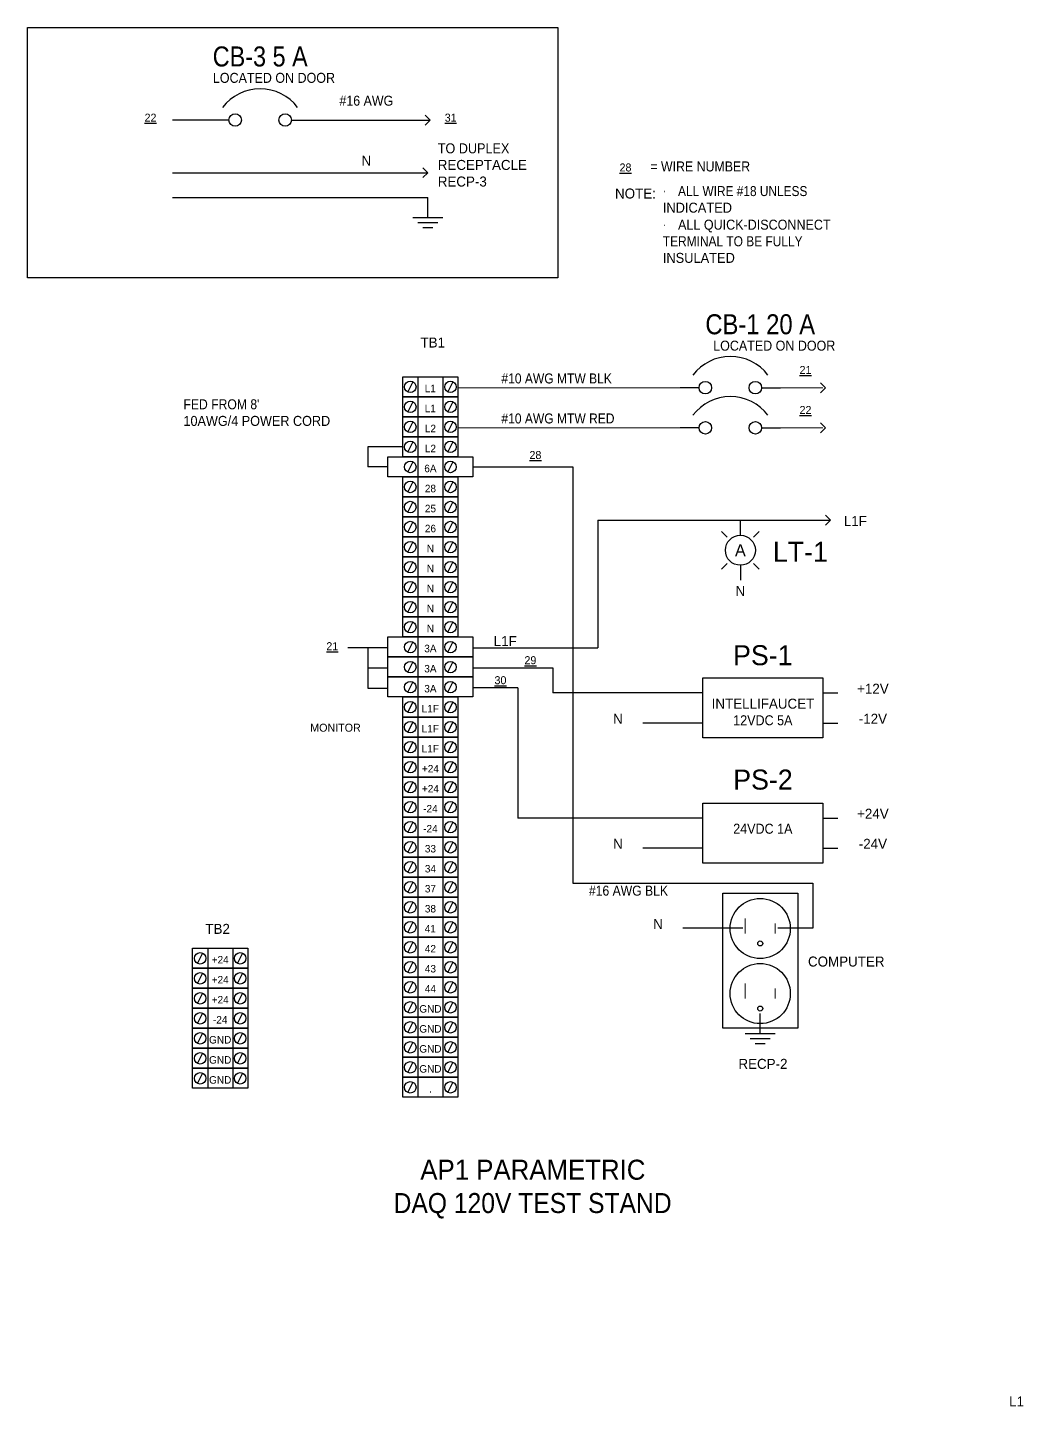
# Model space of a CAD drawing. Header units: inches. Extents: x 0.6 to 32.3, y 0.2 to 21.
# Drawn here: x 17.46 to 24.78, y 10.86 to 20.99 of the extents above; entities that cross this region are included whole.
import ezdxf
from ezdxf.enums import TextEntityAlignment as Align

# ---------------------------------------------------------------- set-up
doc = ezdxf.new("R2010")
doc.units = ezdxf.units.IN
doc.header["$MEASUREMENT"] = 0
doc.linetypes.add('HIDDEN', pattern=[0.075, 0.05, -0.025])
for name, color, linetype in [('COMP', 3, 'Continuous'), ('DASH', 3, 'HIDDEN'), ('DEVICE', 3, 'Continuous'), ('TEXT', 4, 'Continuous'), ('WIRE', 1, 'Continuous'), ('WIRE_BIG', 1, 'Continuous')]:
    doc.layers.add(name, color=color, linetype=linetype)
doc.styles.add('SLDTEXTSTYLE0', font='TXT')
doc.styles.add('SLDTEXTSTYLE1', font='TXT', dxfattribs={"width": 0.928571})
doc.styles.add('SLDTEXTSTYLE10', font='TXT', dxfattribs={"width": 0.9375})
doc.styles.add('SLDTEXTSTYLE11', font='TXT', dxfattribs={"width": 0.875})
doc.styles.add('SLDTEXTSTYLE12', font='TXT', dxfattribs={"width": 0.923077})
doc.styles.add('SLDTEXTSTYLE13', font='TXT', dxfattribs={"width": 0.944444})
doc.styles.add('SLDTEXTSTYLE14', font='TXT', dxfattribs={"width": 0.964286})
doc.styles.add('SLDTEXTSTYLE15', font='TXT', dxfattribs={"width": 0.921053})
doc.styles.add('SLDTEXTSTYLE18', font='TXT', dxfattribs={"width": 0.7})
doc.styles.add('SLDTEXTSTYLE19', font='TXT', dxfattribs={"width": 0.887368})
doc.styles.add('SLDTEXTSTYLE20', font='TXT', dxfattribs={"width": 0.96})
doc.styles.add('SLDTEXTSTYLE21', font='TXT', dxfattribs={"width": 0.937})
doc.styles.add('SLDTEXTSTYLE22', font='TXT', dxfattribs={"width": 0.891})
doc.styles.add('SLDTEXTSTYLE29', font='TXT', dxfattribs={"width": 0.909091})
doc.styles.add('SLDTEXTSTYLE5', font='TXT', dxfattribs={"width": 0.888889})
doc.styles.add('SLDTEXTSTYLE7', font='TXT', dxfattribs={"width": 0.9})
doc.styles.add('SLDTEXTSTYLE9', font='TXT', dxfattribs={"width": 0.933333})

# ---------------------------------------------------------------- blocks, each defined once
blk = doc.blocks.new('CIRBKR')
at = {"layer": 'COMP'}
for p, q in [((-0.812, 0), (-1, 0)), ((-0.188, 0), (0, 0))]:
    blk.add_line(p, q, dxfattribs=at)
for centre in [(-0.75, 0), (-0.25, 0)]:
    blk.add_circle(centre, 0.0625, dxfattribs=at)
blk.add_arc((-0.5, -0.156), 0.469, 36.8699, 143.1301, dxfattribs=at)
at = {"layer": 'COMP', "color": 3}
for tag in ['DESCRIPTL1', 'DESCRIPTL2', 'LABEL']:
    blk.add_attdef(tag, (0, 0), '', height=1, dxfattribs=at)
at = {"layer": 'COMP', "color": 3, "style": 'SLDTEXTSTYLE0'}
for tag, flags, p in [('DEVNAME_RO', 3, (-0.795, 0.714)), ('STOCKNUM', 1, (-0.708, -0.661))]:
    blk.add_attdef(tag, text='', height=0.1, dxfattribs=dict(at, flags=flags)).set_placement(p, align=Align.BOTTOM_LEFT)
blk = doc.blocks.new('INDLT')
at = {"layer": 'COMP'}
for p, q in [((-0.719, 0.219), (-0.812, 0.312)), ((-0.188, 0.312), (-0.281, 0.219)), ((-0.75, 0), (-1, 0)), ((-0.25, 0), (0, 0)), ((-0.719, -0.219), (-0.812, -0.312)), ((-0.188, -0.312), (-0.281, -0.219))]:
    blk.add_line(p, q, dxfattribs=at)
blk.add_circle((-0.5, 0), 0.25, dxfattribs=at)
at = {"layer": 'COMP', "color": 3}
for tag in ['DESCRIPTL1', 'DESCRIPTL2', 'LABEL']:
    blk.add_attdef(tag, (0, 0), '', height=1, dxfattribs=at)
at = {"layer": 'COMP', "color": 3, "style": 'SLDTEXTSTYLE0'}
for tag, flags, p in [('DEVNAME_RO', 3, (-0.691, 0.589)), ('STOCKNUM', 1, (-0.708, -0.661))]:
    blk.add_attdef(tag, text='', height=0.1, dxfattribs=dict(at, flags=flags)).set_placement(p, align=Align.BOTTOM_LEFT)
blk = doc.blocks.new('GND')
at = {"layer": 'WIRE_BIG'}
for p, q in [((0, -0.5), (0, 0)), ((-0.375, -0.5), (0.375, -0.5)), ((-0.25, -0.625), (0.25, -0.625)), ((-0.125, -0.75), (0.125, -0.75))]:
    blk.add_line(p, q, dxfattribs=at)
blk = doc.blocks.new('TIE')
at = {"layer": 'WIRE_BIG', "lineweight": 30}
blk.add_circle((0, 0), 0.0312, dxfattribs=at)
blk = doc.blocks.new('SW_NOTE_0')
at = {"layer": 'TEXT', "color": 0, "char_height": 0.0735, "attachment_point": 1}
for s, insert, style in [('TO DUPLEX', (0, 0.095), 'SLDTEXTSTYLE13'), ('RECEPTACLE', (0, -0.027), 'SLDTEXTSTYLE0'), ('RECP-3', (0, -0.149), 'SLDTEXTSTYLE0')]:
    blk.add_mtext(s, dxfattribs=dict(at, insert=insert, style=style))
blk = doc.blocks.new('SW_NOTE_3')
at = {"layer": 'TEXT', "color": 0, "attachment_point": 1}
for s, insert, char_height, style in [('·     ', (0, 0.095), 0.0735, 'SLDTEXTSTYLE18'), ('ALL WIRE #18 UNLESS', (0.112, 0.091), 0.07353, 'SLDTEXTSTYLE19'), ('INDICATED', (0, -0.031), 0.0735, 'SLDTEXTSTYLE20'), ('·     ', (0, -0.153), 0.0735, 'SLDTEXTSTYLE18'), ('ALL QUICK-DISCONNECT', (0.112, -0.156), 0.07353, 'SLDTEXTSTYLE21'), ('TERMINAL TO BE FULLY', (0, -0.278), 0.07353, 'SLDTEXTSTYLE22'), ('INSULATED', (0, -0.4), 0.0735, 'SLDTEXTSTYLE20')]:
    blk.add_mtext(s, dxfattribs=dict(at, insert=insert, char_height=char_height, style=style))
blk = doc.blocks.new('SW_NOTE_5')
at = {"layer": 'TEXT', "color": 0, "attachment_point": 2}
for s, insert, char_height, style in [('INTELLIFAUCET', (0.472, 0.095), 0.07353, 'SLDTEXTSTYLE0'), ('12VDC 5A', (0.471, -0.027), 0.0735, 'SLDTEXTSTYLE10')]:
    blk.add_mtext(s, dxfattribs=dict(at, insert=insert, char_height=char_height, style=style))
blk = doc.blocks.new('SW_NOTE_7')
at = {"layer": 'TEXT', "color": 0, "char_height": 0.07353, "attachment_point": 1}
for s, insert, style in [("FED FROM 8'", (0, 0.095), 'SLDTEXTSTYLE29'), ('10AWG/4 POWER CORD', (0, -0.027), 'SLDTEXTSTYLE13')]:
    blk.add_mtext(s, dxfattribs=dict(at, insert=insert, style=style))
blk = doc.blocks.new('SW_NOTE_20')
at = {"layer": 'TEXT', "color": 0, "char_height": 0.14706, "attachment_point": 2}
for s, insert, style in [('AP1 PARAMETRIC', (1.02, 0.19), 'SLDTEXTSTYLE14'), ('DAQ 120V TEST STAND', (1.018, -0.055), 'SLDTEXTSTYLE15')]:
    blk.add_mtext(s, dxfattribs=dict(at, insert=insert, style=style))

msp = doc.modelspace()

# ---------------------------------------------------------------- linework, layer by layer
at = {"layer": 'COMP', "linetype": 'Continuous'}
for p, q in [((20.221, 18.426), (20.625, 18.426)), ((20.221, 18.279), (20.221, 18.426)), ((20.294, 18.39), (20.257, 18.316)), ((20.331, 18.426), (20.331, 18.279)), ((20.515, 18.426), (20.515, 18.279)), ((20.588, 18.39), (20.551, 18.316)), ((20.625, 18.426), (20.625, 18.279)), ((20.221, 18.279), (20.625, 18.279)), ((20.221, 18.132), (20.221, 18.279)), ((20.625, 18.279), (20.221, 18.279)), ((20.294, 18.243), (20.257, 18.169)), ((20.331, 18.279), (20.331, 18.132)), ((20.515, 18.279), (20.515, 18.132)), ((20.588, 18.243), (20.551, 18.169)), ((20.625, 18.279), (20.625, 18.132)), ((20.625, 18.132), (20.221, 18.132)), ((20.221, 18.132), (20.625, 18.132)), ((20.221, 17.985), (20.221, 18.132)), ((20.294, 18.096), (20.257, 18.022)), ((20.331, 18.132), (20.331, 17.985)), ((20.515, 18.132), (20.515, 17.985)), ((20.588, 18.096), (20.551, 18.022)), ((20.625, 18.132), (20.625, 17.985)), ((20.221, 17.985), (20.625, 17.985)), ((20.221, 17.838), (20.221, 17.985)), ((20.625, 17.985), (20.221, 17.985)), ((20.294, 17.949), (20.257, 17.875)), ((20.331, 17.985), (20.331, 17.838)), ((20.515, 17.985), (20.515, 17.838)), ((20.588, 17.949), (20.551, 17.875)), ((20.625, 17.985), (20.625, 17.838)), ((20.11, 17.838), (20.735, 17.838)), ((20.11, 17.691), (20.11, 17.838)), ((20.625, 17.838), (20.221, 17.838)), ((20.331, 17.838), (20.331, 17.691)), ((20.515, 17.838), (20.515, 17.691)), ((20.735, 17.838), (20.735, 17.691)), ((20.294, 17.801), (20.257, 17.728)), ((20.588, 17.801), (20.551, 17.728)), ((20.735, 17.691), (20.11, 17.691)), ((20.221, 17.691), (20.625, 17.691)), ((20.221, 17.544), (20.221, 17.691)), ((20.294, 17.654), (20.257, 17.581)), ((20.331, 17.691), (20.331, 17.544)), ((20.515, 17.691), (20.515, 17.544)), ((20.588, 17.654), (20.551, 17.581)), ((20.625, 17.691), (20.625, 17.544)), ((20.221, 17.544), (20.625, 17.544)), ((20.221, 17.397), (20.221, 17.544)), ((20.625, 17.544), (20.221, 17.544)), ((20.331, 17.544), (20.331, 17.397)), ((20.515, 17.544), (20.515, 17.397)), ((20.625, 17.544), (20.625, 17.397)), ((20.294, 17.507), (20.257, 17.434)), ((20.588, 17.507), (20.551, 17.434)), ((20.221, 17.397), (20.625, 17.397)), ((20.221, 17.25), (20.221, 17.397)), ((20.625, 17.397), (20.221, 17.397)), ((20.294, 17.36), (20.257, 17.287)), ((20.331, 17.397), (20.331, 17.25)), ((20.515, 17.397), (20.515, 17.25)), ((20.588, 17.36), (20.551, 17.287)), ((20.625, 17.397), (20.625, 17.25)), ((20.221, 17.25), (20.625, 17.25)), ((20.221, 17.103), (20.221, 17.25)), ((20.625, 17.25), (20.221, 17.25)), ((20.331, 17.25), (20.331, 17.103)), ((20.515, 17.25), (20.515, 17.103)), ((20.625, 17.25), (20.625, 17.103)), ((20.294, 17.213), (20.257, 17.14)), ((20.588, 17.213), (20.551, 17.14)), ((20.221, 17.103), (20.625, 17.103)), ((20.221, 16.956), (20.221, 17.103)), ((20.625, 17.103), (20.221, 17.103)), ((20.294, 17.066), (20.257, 16.993)), ((20.331, 17.103), (20.331, 16.956)), ((20.515, 17.103), (20.515, 16.956)), ((20.588, 17.066), (20.551, 16.993)), ((20.625, 17.103), (20.625, 16.956)), ((20.221, 16.956), (20.625, 16.956)), ((20.221, 16.809), (20.221, 16.956)), ((20.625, 16.956), (20.221, 16.956)), ((20.331, 16.956), (20.331, 16.809)), ((20.515, 16.956), (20.515, 16.809)), ((20.625, 16.956), (20.625, 16.809)), ((20.294, 16.919), (20.257, 16.846)), ((20.588, 16.919), (20.551, 16.846)), ((20.221, 16.809), (20.625, 16.809)), ((20.221, 16.662), (20.221, 16.809)), ((20.625, 16.809), (20.221, 16.809)), ((20.294, 16.772), (20.257, 16.699)), ((20.331, 16.809), (20.331, 16.662)), ((20.515, 16.809), (20.515, 16.662)), ((20.588, 16.772), (20.551, 16.699)), ((20.625, 16.809), (20.625, 16.662)), ((20.221, 16.662), (20.625, 16.662)), ((20.221, 16.515), (20.221, 16.662)), ((20.625, 16.662), (20.221, 16.662)), ((20.294, 16.625), (20.257, 16.551)), ((20.331, 16.662), (20.331, 16.515)), ((20.515, 16.662), (20.515, 16.515)), ((20.588, 16.625), (20.551, 16.551)), ((20.625, 16.662), (20.625, 16.515)), ((20.11, 16.515), (20.735, 16.515)), ((20.11, 16.368), (20.11, 16.515)), ((20.625, 16.515), (20.221, 16.515)), ((20.294, 16.478), (20.257, 16.404)), ((20.331, 16.515), (20.331, 16.368)), ((20.515, 16.515), (20.515, 16.368)), ((20.588, 16.478), (20.551, 16.404)), ((20.735, 16.515), (20.735, 16.368)), ((20.11, 16.368), (20.735, 16.368)), ((20.11, 16.221), (20.11, 16.368)), ((20.735, 16.368), (20.11, 16.368)), ((20.294, 16.331), (20.257, 16.257)), ((20.331, 16.368), (20.331, 16.221)), ((20.515, 16.368), (20.515, 16.221)), ((20.588, 16.331), (20.551, 16.257)), ((20.735, 16.368), (20.735, 16.221)), ((20.735, 16.221), (20.11, 16.221)), ((20.221, 15.779), (20.625, 15.779)), ((20.221, 15.632), (20.221, 15.779)), ((20.294, 15.743), (20.257, 15.669)), ((20.331, 15.779), (20.331, 15.632)), ((20.515, 15.779), (20.515, 15.632)), ((20.588, 15.743), (20.551, 15.669)), ((20.625, 15.779), (20.625, 15.632)), ((20.625, 15.632), (20.221, 15.632)), ((20.221, 15.632), (20.625, 15.632)), ((20.221, 15.485), (20.221, 15.632)), ((20.331, 15.632), (20.331, 15.485)), ((20.515, 15.632), (20.515, 15.485)), ((20.625, 15.632), (20.625, 15.485)), ((20.294, 15.596), (20.257, 15.522)), ((20.588, 15.596), (20.551, 15.522)), ((20.625, 15.485), (20.221, 15.485)), ((20.221, 15.338), (20.625, 15.338)), ((20.221, 15.191), (20.221, 15.338)), ((20.294, 15.301), (20.257, 15.228)), ((20.331, 15.338), (20.331, 15.191)), ((20.515, 15.338), (20.515, 15.191)), ((20.588, 15.301), (20.551, 15.228)), ((20.625, 15.338), (20.625, 15.191)), ((20.625, 15.191), (20.221, 15.191)), ((20.221, 15.044), (20.625, 15.044)), ((20.221, 14.897), (20.221, 15.044)), ((20.294, 15.007), (20.257, 14.934)), ((20.331, 15.044), (20.331, 14.897)), ((20.515, 15.044), (20.515, 14.897)), ((20.588, 15.007), (20.551, 14.934)), ((20.625, 15.044), (20.625, 14.897)), ((20.625, 14.897), (20.221, 14.897)), ((20.221, 14.897), (20.625, 14.897)), ((20.221, 14.75), (20.221, 14.897)), ((20.331, 14.897), (20.331, 14.75)), ((20.515, 14.897), (20.515, 14.75)), ((20.625, 14.897), (20.625, 14.75)), ((20.294, 14.86), (20.257, 14.787)), ((20.588, 14.86), (20.551, 14.787)), ((20.625, 14.75), (20.221, 14.75)), ((20.221, 14.75), (20.625, 14.75)), ((20.221, 14.603), (20.221, 14.75)), ((20.294, 14.713), (20.257, 14.64)), ((20.331, 14.75), (20.331, 14.603)), ((20.515, 14.75), (20.515, 14.603)), ((20.588, 14.713), (20.551, 14.64)), ((20.625, 14.75), (20.625, 14.603)), ((20.625, 14.603), (20.221, 14.603)), ((20.221, 14.603), (20.625, 14.603)), ((20.221, 14.456), (20.221, 14.603)), ((20.331, 14.603), (20.331, 14.456)), ((20.515, 14.603), (20.515, 14.456)), ((20.625, 14.603), (20.625, 14.456)), ((20.294, 14.566), (20.257, 14.493)), ((20.588, 14.566), (20.551, 14.493)), ((20.625, 14.456), (20.221, 14.456)), ((20.221, 14.456), (20.625, 14.456)), ((20.221, 14.309), (20.221, 14.456)), ((20.294, 14.419), (20.257, 14.346)), ((20.331, 14.456), (20.331, 14.309)), ((20.515, 14.456), (20.515, 14.309)), ((20.588, 14.419), (20.551, 14.346)), ((20.625, 14.456), (20.625, 14.309)), ((20.625, 14.309), (20.221, 14.309)), ((20.221, 14.309), (20.625, 14.309)), ((20.221, 14.162), (20.221, 14.309)), ((20.331, 14.309), (20.331, 14.162)), ((20.515, 14.309), (20.515, 14.162)), ((20.625, 14.309), (20.625, 14.162)), ((20.294, 14.272), (20.257, 14.199)), ((20.588, 14.272), (20.551, 14.199)), ((20.625, 14.162), (20.221, 14.162)), ((20.221, 14.162), (20.625, 14.162)), ((20.221, 14.015), (20.221, 14.162)), ((20.294, 14.125), (20.257, 14.051)), ((20.331, 14.162), (20.331, 14.015)), ((20.515, 14.162), (20.515, 14.015)), ((20.588, 14.125), (20.551, 14.051)), ((20.625, 14.162), (20.625, 14.015)), ((20.625, 14.015), (20.221, 14.015)), ((20.221, 14.015), (20.625, 14.015)), ((20.221, 13.868), (20.221, 14.015)), ((20.331, 14.015), (20.331, 13.868)), ((20.515, 14.015), (20.515, 13.868)), ((20.625, 14.015), (20.625, 13.868)), ((20.294, 13.978), (20.257, 13.904)), ((20.588, 13.978), (20.551, 13.904)), ((20.625, 13.868), (20.221, 13.868)), ((20.221, 13.868), (20.625, 13.868)), ((20.221, 13.721), (20.221, 13.868)), ((20.294, 13.831), (20.257, 13.757)), ((20.331, 13.868), (20.331, 13.721)), ((20.515, 13.868), (20.515, 13.721)), ((20.588, 13.831), (20.551, 13.757)), ((20.625, 13.868), (20.625, 13.721)), ((20.625, 13.721), (20.221, 13.721)), ((20.221, 13.721), (20.625, 13.721)), ((20.221, 13.574), (20.221, 13.721)), ((20.294, 13.684), (20.257, 13.61)), ((20.331, 13.721), (20.331, 13.574)), ((20.515, 13.721), (20.515, 13.574)), ((20.588, 13.684), (20.551, 13.61)), ((20.625, 13.721), (20.625, 13.574)), ((20.625, 13.574), (20.221, 13.574)), ((20.221, 13.574), (20.625, 13.574)), ((20.221, 13.426), (20.221, 13.574)), ((20.294, 13.537), (20.257, 13.463)), ((20.331, 13.574), (20.331, 13.426)), ((20.515, 13.574), (20.515, 13.426)), ((20.588, 13.537), (20.551, 13.463)), ((20.625, 13.574), (20.625, 13.426)), ((20.625, 13.426), (20.221, 13.426)), ((20.221, 13.426), (20.625, 13.426)), ((20.221, 13.279), (20.221, 13.426)), ((20.294, 13.39), (20.257, 13.316)), ((20.331, 13.426), (20.331, 13.279)), ((20.515, 13.426), (20.515, 13.279)), ((20.588, 13.39), (20.551, 13.316)), ((20.625, 13.426), (20.625, 13.279)), ((20.625, 13.279), (20.221, 13.279)), ((20.221, 13.279), (20.625, 13.279)), ((20.221, 13.132), (20.221, 13.279)), ((20.331, 13.279), (20.331, 13.132)), ((20.515, 13.279), (20.515, 13.132)), ((20.625, 13.279), (20.625, 13.132)), ((20.294, 13.243), (20.257, 13.169)), ((20.588, 13.243), (20.551, 13.169)), ((20.625, 13.132), (20.221, 13.132))]:
    msp.add_line(p, q, dxfattribs=at)
at = {"layer": 'COMP', "linetype": 'Continuous', "lineweight": 30}
for p, q in [((20.11, 16.221), (20.735, 16.221)), ((20.11, 16.074), (20.11, 16.221)), ((20.331, 16.221), (20.331, 16.074)), ((20.515, 16.221), (20.515, 16.074)), ((20.735, 16.221), (20.735, 16.074)), ((20.294, 16.184), (20.257, 16.11)), ((20.588, 16.184), (20.551, 16.11)), ((20.735, 16.074), (20.11, 16.074)), ((20.221, 16.074), (20.625, 16.074)), ((20.221, 15.926), (20.221, 16.074)), ((20.294, 16.037), (20.257, 15.963)), ((20.331, 16.074), (20.331, 15.926)), ((20.515, 16.074), (20.515, 15.926)), ((20.588, 16.037), (20.551, 15.963)), ((20.625, 16.074), (20.625, 15.926)), ((20.221, 15.926), (20.625, 15.926)), ((20.221, 15.779), (20.221, 15.926)), ((20.625, 15.926), (20.221, 15.926)), ((20.331, 15.926), (20.331, 15.779)), ((20.515, 15.926), (20.515, 15.779)), ((20.625, 15.926), (20.625, 15.779)), ((20.294, 15.89), (20.257, 15.816)), ((20.588, 15.89), (20.551, 15.816)), ((20.625, 15.779), (20.221, 15.779)), ((20.221, 15.485), (20.625, 15.485)), ((20.221, 15.338), (20.221, 15.485)), ((20.294, 15.449), (20.257, 15.375)), ((20.331, 15.485), (20.331, 15.338)), ((20.515, 15.485), (20.515, 15.338)), ((20.588, 15.449), (20.551, 15.375)), ((20.625, 15.485), (20.625, 15.338)), ((20.625, 15.338), (20.221, 15.338)), ((20.221, 15.191), (20.625, 15.191)), ((20.221, 15.044), (20.221, 15.191)), ((20.294, 15.154), (20.257, 15.081)), ((20.331, 15.191), (20.331, 15.044)), ((20.515, 15.191), (20.515, 15.044)), ((20.588, 15.154), (20.551, 15.081)), ((20.625, 15.191), (20.625, 15.044)), ((20.625, 15.044), (20.221, 15.044)), ((18.676, 14.228), (19.081, 14.228)), ((18.676, 14.081), (18.676, 14.228)), ((18.75, 14.191), (18.713, 14.118)), ((18.787, 14.228), (18.787, 14.081)), ((18.971, 14.228), (18.971, 14.081)), ((19.044, 14.191), (19.007, 14.118)), ((19.081, 14.228), (19.081, 14.081)), ((19.081, 14.081), (18.676, 14.081)), ((18.676, 14.081), (19.081, 14.081)), ((18.676, 13.934), (18.676, 14.081)), ((18.75, 14.044), (18.713, 13.971)), ((18.787, 14.081), (18.787, 13.934)), ((18.971, 14.081), (18.971, 13.934)), ((19.044, 14.044), (19.007, 13.971)), ((19.081, 14.081), (19.081, 13.934)), ((18.676, 13.934), (19.081, 13.934)), ((18.676, 13.787), (18.676, 13.934)), ((19.081, 13.934), (18.676, 13.934)), ((18.75, 13.897), (18.713, 13.824)), ((18.787, 13.934), (18.787, 13.787)), ((18.971, 13.934), (18.971, 13.787)), ((19.044, 13.897), (19.007, 13.824)), ((19.081, 13.934), (19.081, 13.787)), ((19.081, 13.787), (18.676, 13.787)), ((18.676, 13.787), (19.081, 13.787)), ((18.676, 13.64), (18.676, 13.787)), ((18.787, 13.787), (18.787, 13.64)), ((18.971, 13.787), (18.971, 13.64)), ((19.081, 13.787), (19.081, 13.64)), ((18.75, 13.75), (18.713, 13.676)), ((19.044, 13.75), (19.007, 13.676)), ((18.676, 13.64), (19.081, 13.64)), ((18.676, 13.493), (18.676, 13.64)), ((19.081, 13.64), (18.676, 13.64)), ((18.75, 13.603), (18.713, 13.529)), ((18.787, 13.64), (18.787, 13.493)), ((18.971, 13.64), (18.971, 13.493)), ((19.044, 13.603), (19.007, 13.529)), ((19.081, 13.64), (19.081, 13.493)), ((19.081, 13.493), (18.676, 13.493)), ((18.676, 13.493), (19.081, 13.493)), ((18.676, 13.346), (18.676, 13.493)), ((18.787, 13.493), (18.787, 13.346)), ((18.971, 13.493), (18.971, 13.346)), ((19.081, 13.493), (19.081, 13.346)), ((18.75, 13.456), (18.713, 13.382)), ((19.044, 13.456), (19.007, 13.382)), ((19.081, 13.346), (18.676, 13.346)), ((18.676, 13.346), (19.081, 13.346)), ((18.676, 13.199), (18.676, 13.346)), ((18.75, 13.309), (18.713, 13.235)), ((18.787, 13.346), (18.787, 13.199)), ((18.971, 13.346), (18.971, 13.199)), ((19.044, 13.309), (19.007, 13.235)), ((19.081, 13.346), (19.081, 13.199)), ((19.081, 13.199), (18.676, 13.199))]:
    msp.add_line(p, q, dxfattribs=at)
at = {"layer": 'COMP'}
for p, q in [((22.426, 16.213), (23.309, 16.213)), ((22.426, 15.772), (22.426, 16.213)), ((23.309, 16.213), (23.309, 15.772)), ((23.309, 16.103), (23.419, 16.103)), ((23.309, 15.882), (23.419, 15.882)), ((23.309, 15.772), (22.426, 15.772))]:
    msp.add_line(p, q, dxfattribs=at)
at = {"layer": 'COMP', "lineweight": 30}
for p, q in [((22.426, 15.294), (23.309, 15.294)), ((22.426, 14.853), (22.426, 15.294)), ((23.309, 15.294), (23.309, 14.853)), ((23.309, 15.184), (23.419, 15.184)), ((23.309, 14.963), (23.419, 14.963)), ((23.309, 14.853), (22.426, 14.853))]:
    msp.add_line(p, q, dxfattribs=at)
at = {"layer": 'COMP', "linetype": 'Continuous'}
for centre in [(20.276, 18.352), (20.571, 18.352), (20.276, 18.205), (20.571, 18.205), (20.276, 18.058), (20.571, 18.058), (20.276, 17.911), (20.571, 17.911), (20.276, 17.764), (20.571, 17.764), (20.276, 17.617), (20.571, 17.617), (20.276, 17.469), (20.571, 17.469), (20.276, 17.322), (20.571, 17.322), (20.276, 17.175), (20.571, 17.175), (20.276, 17.028), (20.571, 17.028), (20.276, 16.881), (20.571, 16.881), (20.276, 16.734), (20.571, 16.734), (20.276, 16.587), (20.571, 16.587), (20.276, 16.44), (20.571, 16.44), (20.276, 16.293), (20.571, 16.293), (20.276, 15.705), (20.571, 15.705), (20.276, 15.558), (20.571, 15.558), (20.276, 15.264), (20.571, 15.264), (20.276, 14.969), (20.571, 14.969), (20.276, 14.822), (20.571, 14.822), (20.276, 14.675), (20.571, 14.675), (20.276, 14.528), (20.571, 14.528), (20.276, 14.381), (20.571, 14.381), (20.276, 14.234), (20.571, 14.234), (20.276, 14.087), (20.571, 14.087), (20.276, 13.94), (20.571, 13.94), (20.276, 13.793), (20.571, 13.793), (20.276, 13.646), (20.571, 13.646), (20.276, 13.499), (20.571, 13.499), (20.276, 13.352), (20.571, 13.352), (20.276, 13.205), (20.571, 13.205)]:
    msp.add_circle(centre, 0.0422, dxfattribs=at)
at = {"layer": 'COMP', "linetype": 'Continuous', "lineweight": 30}
for centre in [(20.276, 16.146), (20.571, 16.146), (20.276, 15.999), (20.571, 15.999), (20.276, 15.852), (20.571, 15.852), (20.276, 15.411), (20.571, 15.411), (20.276, 15.117), (20.571, 15.117), (18.732, 14.153), (19.026, 14.153), (18.732, 14.006), (19.026, 14.006), (18.732, 13.859), (19.026, 13.859), (18.732, 13.712), (19.026, 13.712), (18.732, 13.565), (19.026, 13.565), (18.732, 13.418), (19.026, 13.418), (18.732, 13.271), (19.026, 13.271)]:
    msp.add_circle(centre, 0.0422, dxfattribs=at)
at = {"layer": 'DASH', "linetype": 'Continuous'}
for p, q in [((17.463, 20.993), (21.36, 20.993)), ((17.463, 19.154), (17.463, 20.993)), ((21.36, 20.993), (21.36, 19.154)), ((21.36, 19.154), (17.463, 19.154))]:
    msp.add_line(p, q, dxfattribs=at)
at = {"layer": 'DEVICE', "linetype": 'Continuous', "lineweight": 30}
for p, q in [((22.574, 14.632), (23.125, 14.632)), ((22.574, 13.64), (22.574, 14.632)), ((23.125, 14.632), (23.125, 13.64)), ((23.125, 13.64), (22.574, 13.64))]:
    msp.add_line(p, q, dxfattribs=at)
at = {"layer": 'WIRE', "linetype": 'Continuous'}
for p, q in [((18.529, 19.926), (20.404, 19.926)), ((18.529, 19.743), (20.404, 19.743)), ((19.963, 16.434), (19.963, 16.139)), ((19.963, 16.287), (20.11, 16.287)), ((20.735, 16.287), (21.324, 16.287)), ((21.324, 16.287), (21.324, 16.103)), ((19.963, 16.139), (20.11, 16.139))]:
    msp.add_line(p, q, dxfattribs=at)
at = {"layer": 'WIRE', "linetype": 'Continuous', "lineweight": 0}
for p, q in [((20.625, 18.346), (22.279, 18.346)), ((22.978, 18.346), (23.309, 18.346)), ((20.625, 18.051), (22.279, 18.051)), ((22.978, 18.051), (23.309, 18.051))]:
    msp.add_line(p, q, dxfattribs=at)
at = {"layer": 'WIRE', "linetype": 'Continuous', "lineweight": 30}
for p, q in [((20.221, 17.912), (19.963, 17.912)), ((19.963, 17.912), (19.963, 17.765)), ((20.11, 17.765), (19.963, 17.765)), ((20.735, 17.765), (21.471, 17.765)), ((21.471, 17.765), (21.471, 14.706)), ((21.066, 16.14), (20.738, 16.14)), ((21.066, 16.14), (21.066, 15.184)), ((21.471, 14.706), (23.235, 14.706)), ((23.235, 14.706), (23.235, 14.375)), ((23.235, 14.375), (22.978, 14.375))]:
    msp.add_line(p, q, dxfattribs=at)
at = {"layer": 'WIRE'}
for p, q in [((22.426, 16.103), (21.324, 16.103)), ((22.426, 15.882), (21.985, 15.882))]:
    msp.add_line(p, q, dxfattribs=at)
at = {"layer": 'WIRE', "lineweight": 30}
for p, q in [((22.426, 15.184), (21.066, 15.184)), ((22.426, 14.963), (21.985, 14.963)), ((22.721, 14.375), (22.279, 14.375))]:
    msp.add_line(p, q, dxfattribs=at)
at = {"layer": 'WIRE_BIG'}
for p, q in [((18.805, 20.313), (18.529, 20.313)), ((19.54, 20.313), (20.423, 20.313)), ((20.423, 20.313), (20.386, 20.35)), ((20.423, 20.313), (20.386, 20.276)), ((20.404, 19.926), (20.368, 19.963)), ((20.404, 19.926), (20.368, 19.89)), ((23.327, 18.346), (23.29, 18.382)), ((23.327, 18.346), (23.29, 18.309)), ((21.654, 17.372), (23.364, 17.372)), ((23.364, 17.372), (23.327, 17.409)), ((23.364, 17.372), (23.327, 17.335))]:
    msp.add_line(p, q, dxfattribs=at)
at = {"layer": 'WIRE_BIG', "lineweight": 30}
for q in [(23.29, 18.088), (23.29, 18.015)]:
    msp.add_line((23.327, 18.051), q, dxfattribs=at)
at = {"layer": 'WIRE_BIG', "linetype": 'Continuous'}
for p, q in [((21.654, 17.372), (21.654, 16.434)), ((20.11, 16.434), (19.816, 16.434)), ((20.735, 16.434), (21.654, 16.434))]:
    msp.add_line(p, q, dxfattribs=at)
at = {"layer": 'WIRE_BIG', "lineweight": 0}
for p, q in [((22.737, 14.336), (22.737, 14.446)), ((22.958, 14.336), (22.958, 14.409)), ((22.737, 13.858), (22.737, 13.968)), ((22.958, 13.858), (22.958, 13.931))]:
    msp.add_line(p, q, dxfattribs=at)
at = {"layer": 'WIRE_BIG'}
for centre in [(22.848, 14.372), (22.848, 13.894)]:
    msp.add_circle(centre, 0.221, dxfattribs=at)

# ---------------------------------------------------------------- block references
at = {"color": 7, "linetype": 'Continuous'}
for name, p, xscale, yscale, zscale in [('CIRBKR', (19.54, 20.313), 0.7352941176470589, 0.7352941176470589, 0.7352941176470589), ('GND', (20.404, 19.743), 0.2941176470588235, 0.2941176470588235, 0.2941176470588235), ('CIRBKR', (22.996, 18.346), 0.7352941176470589, 0.7352941176470589, 0.7352941176470589), ('CIRBKR', (22.996, 18.051), 0.7352941176470589, 0.7352941176470589, 0.7352941176470589), ('GND', (22.848, 13.747), 0.2941176470588235, 0.2941176470588235, 0.2941176470588235)]:
    msp.add_blockref(name, p, dxfattribs=dict(at, xscale=xscale, yscale=yscale, zscale=zscale))
for name, p, xscale, yscale, zscale, rotation in [('INDLT', (22.702, 17.372), 0.4411764705882353, 0.4411764705882353, 0.4411764705882353, 90), ('TIE', (22.848, 14.262), 0.5882352941176471, 0.5882352941176471, 0.5882352941176471, 89.99999999999997), ('TIE', (22.848, 13.784), 0.5882352941176471, 0.5882352941176471, 0.5882352941176471, 89.99999999999997)]:
    msp.add_blockref(name, p, dxfattribs=dict(at, xscale=xscale, yscale=yscale, zscale=zscale, rotation=rotation))
at = {"layer": 'TEXT'}
for name, p in [('SW_NOTE_0', (20.478, 20.047)), ('SW_NOTE_3', (22.132, 19.737)), ('SW_NOTE_7', (18.609, 18.166)), ('SW_NOTE_5', (22.396, 15.966)), ('SW_NOTE_20', (20.157, 12.483))]:
    msp.add_blockref(name, p, dxfattribs=at)

# ---------------------------------------------------------------- texts
for s, insert, char_height, attachment_point, style in [('CB-3 5 A', (19.173, 20.854), 0.1471, 2, 'SLDTEXTSTYLE11'), ('LOCATED ON DOOR', (19.274, 20.66), 0.07353, 2, 'SLDTEXTSTYLE9'), ('#16 AWG', (19.953, 20.492), 0.0735, 2, 'SLDTEXTSTYLE1'), ('\\L22', (18.323, 20.36), 0.0588, 1, 'SLDTEXTSTYLE0'), ('\\L31', (20.529, 20.36), 0.0588, 1, 'SLDTEXTSTYLE0'), ('N', (19.953, 20.051), 0.0735, 2, 'SLDTEXTSTYLE0'), ('\\L28', (21.814, 19.994), 0.0588, 1, 'SLDTEXTSTYLE0'), ('= WIRE NUMBER', (22.407, 20.009), 0.07353, 2, 'SLDTEXTSTYLE12'), ('NOTE:', (21.931, 19.81), 0.0735, 2, 'SLDTEXTSTYLE0'), ('CB-1 20 A', (22.848, 18.886), 0.1471, 2, 'SLDTEXTSTYLE5'), ('TB1', (20.441, 18.715), 0.0735, 2, 'SLDTEXTSTYLE0'), ('LOCATED ON DOOR', (22.951, 18.692), 0.07353, 2, 'SLDTEXTSTYLE9'), ('#10 AWG MTW BLK', (20.946, 18.451), 0.07353, 1, 'SLDTEXTSTYLE7'), ('\\L21', (23.137, 18.506), 0.0588, 1, 'SLDTEXTSTYLE0'), ('L1', (20.423, 18.368), 0.0551, 2, 'SLDTEXTSTYLE0'), ('L1', (20.423, 18.221), 0.0551, 2, 'SLDTEXTSTYLE0'), ('#10 AWG MTW RED', (20.946, 18.157), 0.07353, 1, 'SLDTEXTSTYLE7'), ('\\L22', (23.137, 18.212), 0.0588, 1, 'SLDTEXTSTYLE0'), ('L2', (20.424, 18.074), 0.0551, 2, 'SLDTEXTSTYLE0'), ('L2', (20.424, 17.927), 0.0551, 2, 'SLDTEXTSTYLE0'), ('\\L28', (21.152, 17.881), 0.0588, 1, 'SLDTEXTSTYLE0'), ('6A', (20.424, 17.78), 0.0551, 2, 'SLDTEXTSTYLE0'), ('28', (20.424, 17.633), 0.0551, 2, 'SLDTEXTSTYLE0'), ('25', (20.424, 17.486), 0.0551, 2, 'SLDTEXTSTYLE0'), ('26', (20.424, 17.339), 0.0551, 2, 'SLDTEXTSTYLE0'), ('L1F', (23.547, 17.403), 0.0735, 2, 'SLDTEXTSTYLE0'), ('N', (20.424, 17.192), 0.0551, 2, 'SLDTEXTSTYLE0'), ('A', (22.702, 17.196), 0.0882, 2, 'SLDTEXTSTYLE0'), ('LT-1', (23.143, 17.214), 0.1471, 2, 'SLDTEXTSTYLE0'), ('N', (20.424, 17.045), 0.0551, 2, 'SLDTEXTSTYLE0'), ('N', (20.424, 16.898), 0.0551, 2, 'SLDTEXTSTYLE0'), ('N', (22.702, 16.889), 0.0735, 2, 'SLDTEXTSTYLE0'), ('N', (20.424, 16.751), 0.0551, 2, 'SLDTEXTSTYLE0'), ('N', (20.424, 16.604), 0.0551, 2, 'SLDTEXTSTYLE0'), ('L1F', (20.974, 16.521), 0.0735, 2, 'SLDTEXTSTYLE0'), ('\\L21', (19.659, 16.476), 0.0588, 1, 'SLDTEXTSTYLE0'), ('3A', (20.424, 16.457), 0.0551, 2, 'SLDTEXTSTYLE0'), ('PS-1', (22.867, 16.454), 0.1471, 2, 'SLDTEXTSTYLE0'), ('\\L29', (21.115, 16.373), 0.0588, 1, 'SLDTEXTSTYLE0'), ('3A', (20.424, 16.309), 0.0551, 2, 'SLDTEXTSTYLE0'), ('\\L30', (20.895, 16.226), 0.0588, 1, 'SLDTEXTSTYLE0'), ('3A', (20.424, 16.162), 0.0551, 2, 'SLDTEXTSTYLE0'), ('+12V', (23.676, 16.171), 0.0735, 2, 'SLDTEXTSTYLE0'), ('L1F', (20.423, 16.015), 0.0551, 2, 'SLDTEXTSTYLE0'), ('N', (21.802, 15.95), 0.0735, 2, 'SLDTEXTSTYLE0'), ('-12V', (23.676, 15.95), 0.0735, 2, 'SLDTEXTSTYLE0'), ('MONITOR', (19.912, 15.877), 0.0588, 3, 'SLDTEXTSTYLE0'), ('L1F', (20.423, 15.868), 0.0551, 2, 'SLDTEXTSTYLE0'), ('L1F', (20.423, 15.721), 0.0551, 2, 'SLDTEXTSTYLE0'), ('+24', (20.424, 15.574), 0.0551, 2, 'SLDTEXTSTYLE0'), ('PS-2', (22.868, 15.54), 0.1471, 2, 'SLDTEXTSTYLE0'), ('+24', (20.424, 15.427), 0.0551, 2, 'SLDTEXTSTYLE0'), ('-24', (20.424, 15.28), 0.0551, 2, 'SLDTEXTSTYLE0'), ('+24V', (23.676, 15.252), 0.0735, 2, 'SLDTEXTSTYLE0'), ('-24', (20.424, 15.133), 0.0551, 2, 'SLDTEXTSTYLE0'), ('24VDC 1A', (22.867, 15.142), 0.0735, 2, 'SLDTEXTSTYLE10'), ('N', (21.802, 15.031), 0.0735, 2, 'SLDTEXTSTYLE0'), ('-24V', (23.676, 15.031), 0.0735, 2, 'SLDTEXTSTYLE0'), ('33', (20.424, 14.986), 0.0551, 2, 'SLDTEXTSTYLE0'), ('34', (20.424, 14.839), 0.0551, 2, 'SLDTEXTSTYLE0'), ('37', (20.424, 14.692), 0.0551, 2, 'SLDTEXTSTYLE0'), ('#16 AWG BLK', (21.589, 14.687), 0.07353, 1, 'SLDTEXTSTYLE29'), ('38', (20.424, 14.545), 0.0551, 2, 'SLDTEXTSTYLE0'), ('TB2', (18.86, 14.406), 0.0735, 2, 'SLDTEXTSTYLE0'), ('41', (20.423, 14.398), 0.0551, 2, 'SLDTEXTSTYLE0'), ('N', (22.096, 14.443), 0.0735, 2, 'SLDTEXTSTYLE0'), ('42', (20.424, 14.251), 0.0551, 2, 'SLDTEXTSTYLE0'), ('+24', (18.879, 14.17), 0.0551, 2, 'SLDTEXTSTYLE0'), ('43', (20.424, 14.104), 0.0551, 2, 'SLDTEXTSTYLE0'), ('COMPUTER', (23.199, 14.166), 0.0735, 1, 'SLDTEXTSTYLE0'), ('+24', (18.879, 14.023), 0.0551, 2, 'SLDTEXTSTYLE0'), ('44', (20.424, 13.957), 0.0551, 2, 'SLDTEXTSTYLE0'), ('+24', (18.879, 13.876), 0.0551, 2, 'SLDTEXTSTYLE0'), ('GND', (20.424, 13.809), 0.0551, 2, 'SLDTEXTSTYLE0'), ('-24', (18.879, 13.729), 0.0551, 2, 'SLDTEXTSTYLE0'), ('GND', (18.879, 13.582), 0.0551, 2, 'SLDTEXTSTYLE0'), ('GND', (20.424, 13.662), 0.0551, 2, 'SLDTEXTSTYLE0'), ('GND', (20.424, 13.515), 0.0551, 2, 'SLDTEXTSTYLE0'), ('GND', (18.879, 13.434), 0.0551, 2, 'SLDTEXTSTYLE0'), ('RECP-2', (22.868, 13.414), 0.0735, 2, 'SLDTEXTSTYLE0'), ('GND', (18.879, 13.287), 0.0551, 2, 'SLDTEXTSTYLE0'), ('GND', (20.424, 13.368), 0.0551, 2, 'SLDTEXTSTYLE0'), ('.', (20.424, 13.221), 0.0551, 2, 'SLDTEXTSTYLE0'), ('L1', (24.732, 10.933), 0.0735, 2, 'SLDTEXTSTYLE0')]:
    msp.add_mtext(s, dxfattribs=dict(at, insert=insert, char_height=char_height, attachment_point=attachment_point, style=style))

doc.saveas('drawing.dxf')
